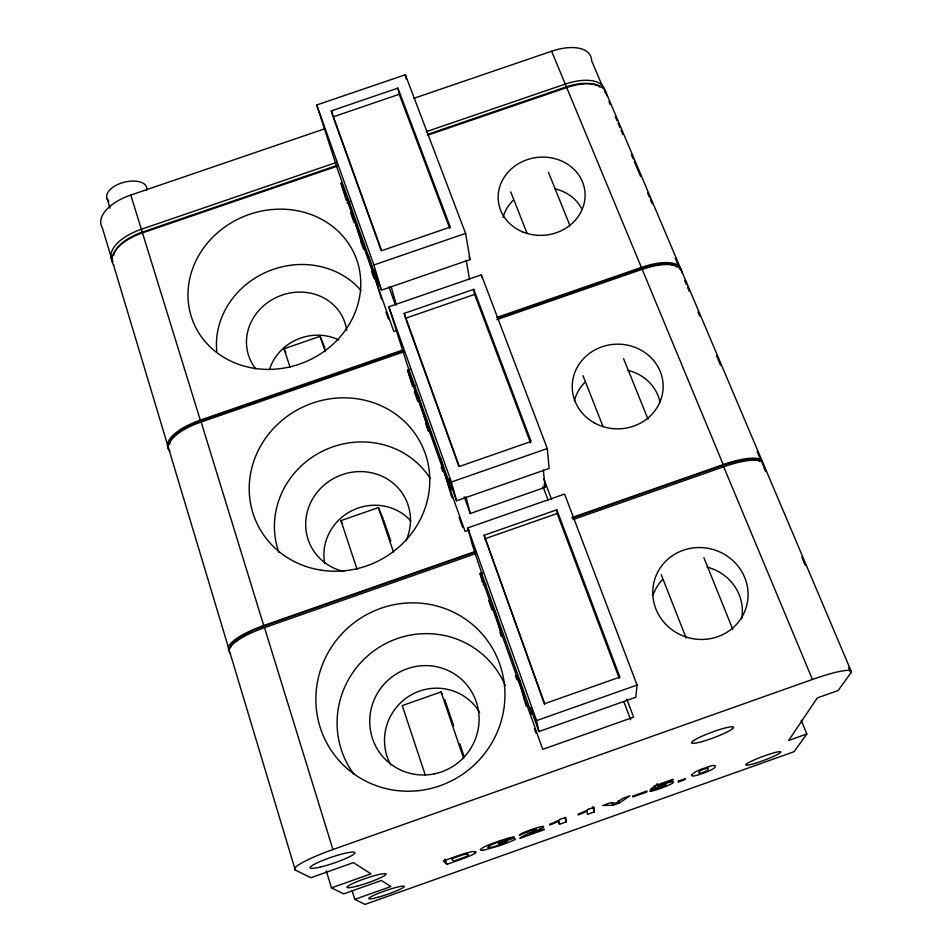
<?xml version="1.0" encoding="UTF-8"?>
<svg xmlns="http://www.w3.org/2000/svg" width="952" height="952" viewBox="0 0 952 952"><rect width="100%" height="100%" fill="white"/><g stroke="black" fill="none" stroke-linecap="round" stroke-linejoin="round"><path stroke-width="1.43" d="M476.036 553.54L264.406 627.677L264.192 626.047L475.441 552.053M497.539 318.147L641.327 268.369L642.16 269.309L496.765 319.658M637.09 685.047L635.757 697.269L538.927 731.541L530.335 707.479L531.835 714.155L482.985 577.162L472.454 545.234L467.777 527.908L564.572 494.052L637.09 685.047L536.595 720.593L538.927 731.541M642.136 269.452L642.148 269.392A43.661 16.422 -23.1 0 1 681.822 272.772M264.525 627.713L332.926 849.529A47.85 6.521 -18.7 0 0 295.275 870.045L230.039 652.882M699.054 772.369L699.006 772.488A102.685 11.472 -20.6 0 0 698.911 772.798L699.161 773.464A15.315 1.725 -20.3 0 0 699.363 773.5L705.527 771.548A7.604 0.857 -20.2 0 0 706.693 770.822L707.669 769.859A89.06 10.139 -19.9 0 0 708.038 769.168L708.098 769.049A102.328 11.662 -19.9 0 0 708.193 768.728L708.038 768.062A14.661 1.666 -20.2 0 0 707.705 767.99L701.541 769.978A7.675 0.869 -20.3 0 0 700.434 770.656A13.34 1.511 -20.3 0 0 700.113 770.894L699.411 771.679A89.762 10.055 -20.6 0 0 699.054 772.369M801.227 720.295L806.832 733.992L794.075 751.699L365.009 904.4L354.798 899.366L352.157 890.87M848.518 667.471L850.826 672.921L838.153 690.509L817.256 697.923L788.673 740.454L806.832 733.992M174.109 436.801L175.573 435.504A43.959 16.696 -16.6 0 1 200.908 422.093L404.469 351.609M657.082 783.615L658.07 786.257L659.45 784.983L672.766 780.235L673.064 779.283L654.393 785.924L650.168 789.886L657.963 786.983M236.001 641.553L237.595 640.422M619.252 803.024L629.962 795.848L622.477 798.502L616.194 803.048L610.244 802.857L602.759 805.523L613.112 805.213L619.252 803.024L618.3 800.418M530.538 832.441L522.458 836.463A17.017 1.916 -19.6 0 0 521.708 836.891A17.957 2.023 -19.6 0 0 519.863 838.379L544.27 829.692L544.056 828.942L529.943 833.964A12.59 1.416 -19.6 0 1 531.573 833.107L531.716 833.036A35.176 3.927 -19.7 0 1 532.287 832.75L536.952 830.537A44.137 5.105 -19.5 0 0 539.641 829.228L539.962 829.049M527.717 831.786L519.28 835.237L521.137 833.773A8.83 1.011 -19.6 0 1 522.874 832.917A13.019 1.487 -19.6 0 1 527.111 831.155L529.943 830.096A20.873 2.38 -19.6 0 1 531.859 829.406L537.202 827.657A10.591 1.214 -19.6 0 1 539.974 826.895L541.081 826.657A9.948 1.142 -19.6 0 1 543.211 826.491L543.342 826.574M531.513 831.965L535.048 830.203A8.497 0.976 -19.6 0 0 536.416 829.156L536.166 829.073M514.009 836.867L514.925 839.509L513.021 840.39A26.418 3.023 -19.4 0 1 508.546 842.27A25.514 2.916 -19.4 0 1 500.502 845.352A26.715 3.046 -19.4 0 1 498.574 846.03L483.283 850.303M506.155 840.057L513.58 837.236L512.735 837.224A13.34 1.523 -19.5 0 0 508.237 838.117L499.038 841.021A31.809 3.594 -19.4 0 0 496.718 841.842L492.029 843.591A15.851 1.809 -19.4 0 0 488.685 844.936A17.481 1.987 -19.4 0 0 482.093 848.173A23.657 2.689 -19.5 0 0 483.473 850.219M326.262 870.854L331.474 887.883L370.994 873.841L353.418 862.619L310.864 877.732L295.275 870.045M559.907 819.434L565.655 817.387L566.416 821.814L559.49 824.289L558.55 821.659M588.467 809.271L594.203 807.236L594.346 811.889L587.42 814.353L587.217 811.068A26.299 3.046 -19.7 0 1 578.197 814.948L578.126 814.162A22.8 2.642 -19.7 0 0 584.016 811.616A14.22 1.642 -19.8 0 0 588.55 809.248M475.75 851.802L472.168 851.54L464.1 853.623A11.805 1.345 -19.3 0 0 463.445 853.837L461.089 854.622A43.459 4.867 -19.3 0 0 457.008 856.05L443.37 860.905L446.785 864.368L460.518 859.489A26.299 2.999 -19.3 0 0 466.635 857.228L466.92 857.109A14.125 1.595 -19.3 0 0 471.883 854.991A17.433 1.975 -19.3 0 0 475.155 853.004M354.798 899.366L390.867 886.538L381.383 880.481L343.672 893.892L331.474 887.883M332.926 849.529L812.437 679.454A47.505 6.414 -20.9 0 1 850.826 672.921M442.252 694.436L441.05 691.937L402.256 705.611L425.342 775.261M464.267 496.837L470.24 513.509L545.139 487.329L543.33 469.967M469.229 530.002L465.088 531.454L407.611 370.149L410.419 369.186M484.068 535.274L556.837 509.796L619.883 677.086L544.687 703.671L484.068 535.274L544.603 704.647M484.913 538.784L557.146 513.497L556.837 509.796M174.109 436.801A43.935 16.684 -16.6 0 0 169.468 451.212L229.408 650.775A45.815 12.09 -17.6 0 1 263.74 625.535L475.274 551.434M571.938 517.579L723.234 464.588A45.494 11.888 -22 0 1 762.362 463.981M572.307 518.126L723.068 465.314A43.185 11.281 -22 0 1 759.422 461.185M573.068 519.554L724.091 466.647A45.482 11.829 -22 0 1 763.207 465.98M482.485 582.481L480.07 573.52L482.866 572.545M483.176 585.04L485.984 584.052M357.083 569.332L340.947 520.637L378.349 507.594L383.228 518.852M456.591 500.776L451.391 482.021L547.293 448.559L481.343 274.854L388.821 306.806L407.206 364.675L451.855 489.899L448.761 478.856L456.591 500.776L549.149 468.455L547.293 448.559M473.751 289.349L474.62 294.394L405.564 318.265L404.207 313.375L473.751 289.349L531.085 441.478L459.316 466.504L404.207 313.375M396.627 330.522L393.842 331.486L340.935 182.998L346.278 200.253M337.246 166.184L142.479 232.895A42.257 20.599 -15.3 0 0 118.476 246.83L117.12 248.27A42.233 20.587 -15.3 0 0 113.609 265.239L168.873 449.273A43.971 16.743 -16.5 0 1 200.301 420.118L402.577 350.086M496.694 317.504L641.374 267.417A43.673 16.47 -23.1 0 1 681.013 270.213M169.694 444.239A41.733 15.898 -16.5 0 1 200.812 420.879L402.648 351.002M412.383 386.238L415.167 385.274M381.443 290.158L373.886 264.989L465.587 233.395L405.35 74.744L316.742 104.982L337.722 169.849L378.694 284.755L374.279 270.106L381.443 290.158L470.086 259.575L465.587 233.395M290.015 367.008L283.982 348.789L320.098 336.318L324.953 348.182M336.461 162.447L141.348 229.265A42.233 20.682 -15.3 0 0 117.382 243.2L116.025 244.652A42.221 20.67 -15.3 0 0 112.526 261.669A2.106 1.856 -26.8 0 1 112.895 261.574M426.294 131.685L565.262 84.097A41.959 20.349 -24.4 0 1 605.174 92.772M336.937 165.434L142.467 232.038A40.127 19.599 -15.3 0 0 113.657 255.505M427.4 134.446L566.023 86.965A39.865 19.29 -24.4 0 1 599.974 87.108M427.865 135.148L566.714 87.584A41.983 20.278 -24.4 0 1 606.626 95.652M347.099 202.907L349.872 201.955M331.32 110.86L397.912 88.119L450.284 227.076L381.645 250.709L331.32 110.86L333.093 116.882L399.245 94.284L397.912 88.119M112.526 261.669L102.411 228.016A41.947 21.349 -15 0 1 130.793 195.065L325.013 128.687M413.692 98.377L551.613 51.241A41.686 21.015 -24.7 0 1 591.585 60.642L601.783 84.74M460.78 855.551L459.709 855.919A41.626 4.653 -19.3 0 0 456.936 856.883L451.498 858.811L453.664 861.155L459.138 859.204A30.833 3.534 -19.3 0 0 462.767 857.895L463.374 857.657A7.473 0.845 -19.3 0 0 466.409 856.383A8.901 1.011 -19.3 0 0 467.872 855.443M664.913 784.615L666.198 784.745A16.708 1.892 -20 0 1 666.138 784.936L649.835 791.302A11.436 1.297 -20.1 0 0 656.309 789.851L659.593 788.756A17.993 2.035 -20.1 0 0 661.557 788.054L665.091 786.721A11.495 1.297 -20.1 0 0 668.673 785.186L670.208 784.448A14.375 1.63 -20.1 0 0 673.611 782.151A17.6 1.987 -20.1 0 0 673.611 781.985L673.171 781.747A11.936 1.357 -20.1 0 0 670.743 782.044A13.019 1.476 -20.1 0 0 669.934 782.235L669.518 782.33A11.055 1.25 -20.1 0 0 664.639 783.793L664.079 783.984A12.852 1.452 -20.1 0 0 662.616 784.496A11.96 1.357 -20.1 0 0 658.082 786.257M753.603 460.197L755.269 460.221M671.101 264.68L672.802 264.918M467.753 854.122L467.301 854.039A10.829 1.238 -19.3 0 0 466.968 854.039M595.083 84.502L596.797 84.942M507.297 841.746L498.681 844.222L498.312 843.567L514.175 837.927L514.925 839.509M340.947 520.637L342.208 523.088M283.982 348.789L285.814 352.68M723.068 465.314L812.437 679.454M605.9 92.165L680.68 268.69M681.382 270.344L762.409 461.637M763.207 463.493L851.302 671.493M608.935 101.626L610.089 104.351M615.278 116.608L617.003 120.69M618.157 123.415L619.895 127.497M621.037 130.222L622.775 134.303M631.414 154.724L633.151 158.805M634.306 161.531L640.648 176.513M647.562 192.851L649.288 196.933M650.442 199.658L652.168 203.74M675.23 258.194L679.847 269.095M684.678 280.507L686.416 284.612M687.57 287.349L689.308 291.455M698.006 311.994L699.744 316.1M716.558 355.81L720.616 365.401M757.137 451.653L760.624 459.875M763.79 467.349L765.515 471.43M801.834 557.194L805.285 565.369M551.613 51.241L641.374 267.417M642.16 269.309L723.234 464.588M548.4 172.169L570.058 225.862M623.619 358.702L648.014 419.189M703.885 557.705L732.742 629.26M510.784 191.983L527.027 233.299M583.04 375.754L603.044 426.615M661.259 574.699L686.142 637.971M469.074 256.933L470.086 259.575M399.245 94.284L449.737 228.337M474.62 294.394L530.538 442.847M557.146 513.497L619.216 678.276M543.782 478.713L551.648 499.586M626.809 699.173L633.592 717.165L542.723 749.355L480.07 573.52M544.092 484.568L545.139 487.329M542.997 486.543L548.197 500.395M623.869 701.719L630.629 719.712M654.75 785.388L655.738 788.018M612.16 802.596L613.112 805.213M592.453 806.653L594.346 811.889M333.593 118.274L381.145 250.4M406.064 319.67L458.828 466.278M388.975 286.933L395.473 305.057M316.742 104.982L373.886 264.989M388.821 306.806L451.391 482.021M467.777 527.908L536.595 720.593M350.586 212.701L354.073 222.494M361.046 242.082L363.533 249.067M371.506 271.451L374.005 278.448M385.953 312.018L388.452 319.015M414.37 391.819L417.845 401.589M425.806 423.926L428.293 430.899M441.204 467.182L442.704 471.371M450.653 493.707L452.14 497.896M459.102 517.436L462.577 527.206M488.638 600.379L492.113 610.149M500.062 632.461L501.549 636.65M515.46 675.694L516.948 679.883M524.897 702.195L526.385 706.384M534.334 728.697L535.821 732.873M565.012 817.887L566.416 821.814M383.692 520.244L390.772 541.022M444.679 699.423L453.616 725.698M459.733 743.667L463.969 756.114M320.098 336.318L325.322 351.681M378.349 507.594L393.438 551.958M441.05 691.937L463.707 758.577M445.036 859.073L446.785 864.368M130.793 195.065L200.301 420.118M263.74 625.535L200.801 420.879M347.777 198.04L361.546 242.855M368.257 255.481L381.55 299.261M107.064 198.504L109.992 208.179M407.611 370.149L411.99 384.894M418.142 395.366L428.531 430.958M440.478 457.971L450.153 492.005M391.141 286.647L396.353 304.938M494.945 610.708L501.514 636.222M465.992 496.98L470.24 513.509M519.364 679.192L524.492 700.72M559.49 824.289L558.836 821.159A26.311 3.046 -19.6 0 1 549.899 825.015L549.709 824.265A22.812 2.642 -19.6 0 0 555.552 821.743A14.232 1.642 -19.6 0 0 559.99 819.41M405.35 74.744L406.242 79.087M466.266 260.729L469.61 279.638M481.343 274.854L481.783 277.639M278.912 552.41A84.669 80.206 -25.6 0 1 323.002 450.95A84.669 80.206 -25.6 0 1 430.233 478.499M574.425 400.732A43.78 40.948 -0.4 0 1 584.778 382.395M628.022 370.387A43.78 40.948 -0.4 0 1 660.117 402.625M324.692 563.429A49.647 47.326 -26.4 0 1 352.157 510.57A49.647 47.326 -26.4 0 1 410.8 520.982M343.862 571.521A52.919 50.123 -25.6 0 1 308.377 508.249A52.919 50.123 -25.6 0 1 377.016 474.274A52.919 50.123 -25.6 0 1 405.992 540.772M170.003 450.939A2.201 2.011 -31.7 0 1 169.456 451.212M641.327 268.369A41.46 15.637 -23.1 0 1 677.015 267.107M216.83 352.002A81.432 74.292 -21.7 0 1 267.488 271.582A81.432 74.292 -21.7 0 1 361.046 290.598M503.049 217.377A41.983 37.901 -6.8 0 1 513.211 200.289M554.79 188.782A41.983 37.901 -6.8 0 1 581.672 208.619M269.475 369.662A47.85 44.054 -22 0 1 338.817 340.054M255.731 368.733A50.884 46.434 -21.7 0 1 278.555 296.429A50.884 46.434 -21.7 0 1 346.683 330.392M113.954 265.096A2.106 1.856 -26.8 0 1 113.597 265.251M108.849 201.003A20.587 10.758 -14.6 0 1 123.189 182.498A20.587 10.758 -14.6 0 1 146.751 190.162M354.084 774.416A88.417 86.608 -44.9 0 1 381.466 645.908A88.417 86.608 -44.9 0 1 505.322 685.642M653.036 595.155A45.97 44.149 17.5 0 1 662.342 579.768M707.015 567.118A45.97 44.149 17.5 0 1 741.656 618.788M390.701 764.813A51.741 50.825 -49.6 0 1 410.36 695.376A51.741 50.825 -49.6 0 1 479.653 712.405M230.051 652.882A45.779 12.019 -17.6 0 1 264.37 627.701M230.574 647.776A43.494 11.472 -17.6 0 1 264.192 626.059M475.667 851.826A26.18 2.963 -19.3 0 1 475.298 852.956M460.827 855.503A8.449 0.964 -19.3 0 1 467.039 854.015M467.61 854.17A32.618 3.701 -19.2 0 1 468.182 855.217A13.221 1.499 -19.3 0 1 467.956 855.42M506.476 839.926A8.901 1.011 -19.4 0 0 498.015 842.211A14.708 1.666 -19.4 0 0 496.456 842.77L493.814 843.781A9.746 1.107 -19.4 0 0 490.149 845.4A9.341 1.059 -19.4 0 0 489.28 845.876L487.9 847.28A28.56 3.249 -19.5 0 0 488.09 847.518L492.208 847.185A9.651 1.095 -19.4 0 0 496.325 845.995L497.908 845.471A13.221 1.499 -19.4 0 0 503.239 843.472A16.874 1.928 -19.4 0 0 507.309 841.735M527.932 831.739A5.331 0.607 -19.6 0 1 536.321 829.002M543.735 826.443A16.827 1.928 -19.6 0 1 539.855 829.073M658.058 786.971A5.855 0.666 -20.1 0 1 665.02 784.567M691.545 775.356L692.556 776.118L695.745 775.618A10.746 1.214 -20.2 0 0 699.315 774.583L701.755 773.762A15.125 1.702 -20.2 0 0 703.695 773.072L706.622 771.941A9.96 1.119 -20.2 0 0 710.037 770.454A11.031 1.238 -20.2 0 0 711.346 769.811C713.131 769.525 718.034 765.075 713.655 765.408A11.876 1.345 -20.3 0 0 712.536 765.598L712.156 765.67A10.151 1.154 -20.3 0 0 708.942 766.527L700.41 769.561A10.079 1.142 -20.3 0 0 696.935 771.084A11.15 1.261 -20.3 0 0 695.614 771.739L691.711 774.809A63.879 7.176 -20.4 0 0 691.545 775.356M633.056 795.991L632.913 796.943L646.824 791.993L647.015 791.029L633.056 795.991M678.514 781.068L678.193 782.068L685.095 779.605L685.44 778.605L678.514 781.068M321.455 570.212A91.237 85.704 -24.8 0 0 425.139 453.176A91.237 85.704 -24.8 0 0 271.915 430.197A91.237 85.704 -24.8 0 0 321.455 570.212M594.453 422.95A45.47 42.34 -0.9 0 0 663.151 386.964A45.47 42.34 -0.9 0 0 595.464 349.622A45.47 42.34 -0.9 0 0 594.453 422.95M256.017 368.567A87.489 78.933 -21.4 0 0 356.655 259.587A87.489 78.933 -21.4 0 0 210.416 239.678A87.489 78.933 -21.4 0 0 256.017 368.567M522.648 231.883A43.542 39.068 -7 0 0 585.004 192.411A43.542 39.068 -7 0 0 517.269 164.41A43.542 39.068 -7 0 0 522.648 231.883M418.904 790.612A95.521 93.201 -40.5 0 0 487.698 640.946A95.521 93.201 -40.5 0 0 324.596 659.558A95.521 93.201 -40.5 0 0 418.904 790.612M665.329 623.822A47.826 45.803 16.2 0 0 745.904 608.268A47.826 45.803 16.2 0 0 690.021 548.435A47.826 45.803 16.2 0 0 665.329 623.822M434.386 773.845A55.252 54.121 -44.8 0 0 465.992 683.917A55.252 54.121 -44.8 0 0 372.851 703.123A55.252 54.121 -44.8 0 0 434.386 773.845M377.992 897.272A18.814 2.035 -19 0 0 404.255 886.395A18.814 2.035 -19 0 0 377.147 893.845A18.814 2.035 -19 0 0 377.992 897.272M357.535 885.979A20.575 2.416 -18.9 0 0 386.095 873.995A20.575 2.416 -18.9 0 0 356.25 881.98A20.575 2.416 -18.9 0 0 357.535 885.979M320.562 867.01A23.622 3.177 -18.7 0 0 354.858 852.944A23.622 3.177 -18.7 0 0 321.978 860.751A23.622 3.177 -18.7 0 0 320.562 867.01M702.183 741.548A22.42 2.916 -20.4 0 0 733.564 727.364A22.42 2.916 -20.4 0 0 701.826 736.301A22.42 2.916 -20.4 0 0 702.183 741.548M754.329 763.552A18.659 1.999 -20.4 0 0 780.854 752.009A18.659 1.999 -20.4 0 0 754.9 759.636A18.659 1.999 -20.4 0 0 754.329 763.552"/></g></svg>
